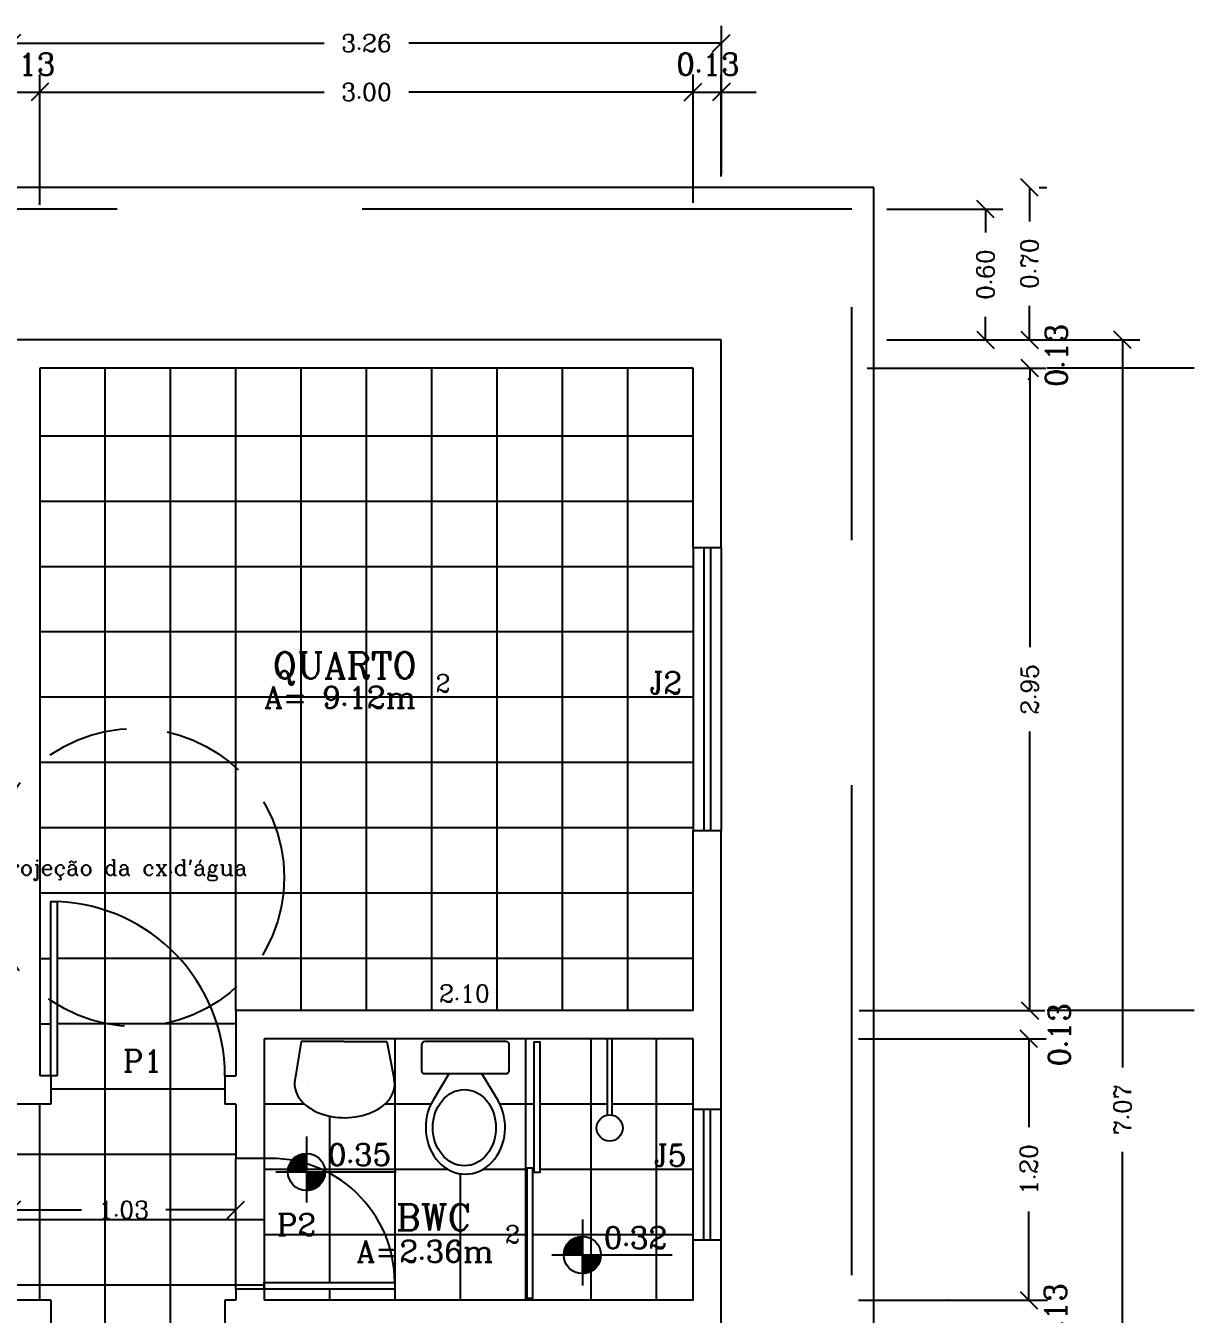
# Model space of a CAD drawing. Extents: x 121.8 to 221.5, y 86.6 to 106.4.
# Drawn here: x 126.45 to 131.82, y 99.42 to 105.34 of the extents above; entities that cross this region are included whole.
import ezdxf

# ---------------------------------------------------------------- set-up
doc = ezdxf.new("R2010")
doc.units = 0
doc.header["$LTSCALE"] = 15
doc.linetypes.add('DASHED2', pattern=[0.375, 0.25, -0.125])
doc.layers.get('0').update_dxf_attribs({"linetype": 'CONTINUOUS'})
doc.layers.get('DEFPOINTS').update_dxf_attribs({"linetype": 'CONTINUOUS'})
for name, color, linetype in [('APARELHOS', 244, 'CONTINUOUS'), ('CALÇADA', 244, 'CONTINUOUS'), ('COTAS', 244, 'CONTINUOUS'), ('EQUIPAMENTOS', 1, 'CONTINUOUS'), ('JANELA', 5, 'CONTINUOUS'), ('PAREDE', 7, 'CONTINUOUS'), ('PISO', 30, 'CONTINUOUS'), ('PORTA', 1, 'CONTINUOUS'), ('PORTA2', 30, 'CONTINUOUS'), ('PROJTELHA', 30, 'CONTINUOUS'), ('TEXTO', 1, 'CONTINUOUS'), ('VISTAL', 30, 'CONTINUOUS')]:
    doc.layers.add(name, color=color, linetype=linetype)
doc.styles.add('ROMANC', font='ROMANC.SHX')
doc.dimstyles.get("Standard").update_dxf_attribs({"dimscale": 0.8, "dimtxt": 0.1, "dimasz": 0.1, "dimexe": 0.1, "dimexo": 0.95, "dimgap": 0.09, "dimtad": 0, "dimzin": 0, "dimtxsty": 'ROMANC', "dimblk1": 'OBLIQUE', "dimblk2": 'OBLIQUE', "dimsah": 1, "dimcen": 0.09, "dimclrt": 244, "dimaunit": 1, "dimazin": 3, "dimtfac": 1, "dimtofl": 0, "dimtmove": 0, "dimatfit": 3, "dimtolj": 1, "dimtzin": 0})

# ---------------------------------------------------------------- blocks, each defined once
blk = doc.blocks.new('_OBLIQUE')
at = {"color": 0, "linetype": 'BYBLOCK'}
blk.add_line((-0.5, -0.5), (0.5, 0.5), dxfattribs=at)
blk = doc.blocks.new('*D116')
at = {"color": 0, "linetype": 'BYBLOCK'}
for p, q in [((179.822, 103.7685), (179.822, 102.4874)), ((180.5777, 103.7685), (179.902, 103.7685)), ((179.822, 100.8185), (179.822, 102.0996)), ((180.5777, 100.8185), (179.902, 100.8185))]:
    blk.add_line(p, q, dxfattribs=at)
at = {"layer": 'DEFPOINTS', "color": 0, "linetype": 'BYBLOCK'}
for p in [(179.8177, 103.7685), (179.8177, 100.8185), (179.822, 100.8185)]:
    blk.add_point(p, dxfattribs=at)
at = {"color": 0, "linetype": 'BYBLOCK', "xscale": 0.08000000000000002, "yscale": 0.08000000000000002, "zscale": 0.08000000000000002}
for p, rotation in [((179.822, 103.7685), 90), ((179.822, 100.8185), 270)]:
    blk.add_blockref('_OBLIQUE', p, dxfattribs=dict(at, rotation=rotation))
at = {"color": 244, "linetype": 'BYBLOCK', "insert": (179.822, 102.2935), "char_height": 0.08, "attachment_point": 5, "rotation": 90, "style": 'ROMANC'}
blk.add_mtext('\\A1;2.95', dxfattribs=at)
blk = doc.blocks.new('*D115')
at = {"color": 0, "linetype": 'BYBLOCK'}
for p, q in [((179.1654, 103.8986), (180.3281, 103.8986)), ((180.2481, 103.8986), (180.2481, 100.5575)), ((180.2481, 96.8286), (180.2481, 100.1697)), ((179.1654, 96.8286), (180.3281, 96.8286))]:
    blk.add_line(p, q, dxfattribs=at)
at = {"layer": 'DEFPOINTS', "color": 0, "linetype": 'BYBLOCK'}
for p in [(178.4054, 103.8986), (178.4054, 96.8286), (180.2481, 96.8286)]:
    blk.add_point(p, dxfattribs=at)
at = {"color": 0, "linetype": 'BYBLOCK', "xscale": 0.08000000000000002, "yscale": 0.08000000000000002, "zscale": 0.08000000000000002}
for p, rotation in [((180.2481, 103.8986), 90), ((180.2481, 96.8286), 270)]:
    blk.add_blockref('_OBLIQUE', p, dxfattribs=dict(at, rotation=rotation))
at = {"color": 244, "linetype": 'BYBLOCK', "insert": (180.2481, 100.3636), "char_height": 0.08, "attachment_point": 5, "rotation": 90, "style": 'ROMANC'}
blk.add_mtext('\\A1;7.07', dxfattribs=at)
blk = doc.blocks.new('*D114')
at = {"layer": 'DEFPOINTS', "color": 0, "linetype": 'BYBLOCK'}
for p in [(176.1754, 100.8435), (178.2754, 100.8967), (178.2754, 100.8435)]:
    blk.add_point(p, dxfattribs=at)
at = {"color": 244, "linetype": 'BYBLOCK', "insert": (177.2254, 100.8967), "char_height": 0.08, "attachment_point": 5, "style": 'ROMANC'}
blk.add_mtext('\\A1;2.10', dxfattribs=at)
blk = doc.blocks.new('*D111')
at = {"color": 0, "linetype": 'BYBLOCK'}
for p, q in [((175.1454, 99.8086), (175.1454, 99.983)), ((176.1754, 99.8086), (176.1754, 99.983)), ((175.1454, 99.903), (175.4664, 99.903)), ((176.1754, 99.903), (175.8543, 99.903))]:
    blk.add_line(p, q, dxfattribs=at)
at = {"layer": 'DEFPOINTS', "color": 0, "linetype": 'BYBLOCK'}
for p in [(176.1754, 99.903), (175.1454, 99.4886), (176.1754, 99.4886)]:
    blk.add_point(p, dxfattribs=at)
at = {"color": 0, "linetype": 'BYBLOCK', "xscale": 0.08000000000000002, "yscale": 0.08000000000000002, "zscale": 0.08000000000000002, "rotation": 180}
blk.add_blockref('_OBLIQUE', (175.1454, 99.903), dxfattribs=at)
at = {"color": 0, "linetype": 'BYBLOCK', "xscale": 0.08000000000000002, "yscale": 0.08000000000000002, "zscale": 0.08000000000000002}
blk.add_blockref('_OBLIQUE', (176.1754, 99.903), dxfattribs=at)
at = {"color": 244, "linetype": 'BYBLOCK', "insert": (175.6604, 99.903), "char_height": 0.08, "attachment_point": 5, "style": 'ROMANC'}
blk.add_mtext('\\A1;1.03', dxfattribs=at)
blk = doc.blocks.new('*X2')
at = {"color": 0, "linetype": 'CONTINUOUS'}
for p, q in [((217.2096, -877.8211), (217.2942, -877.7365)), ((217.2096, -877.8193), (217.2924, -877.7365)), ((217.2097, -877.8174), (217.2906, -877.7366)), ((217.2098, -877.8156), (217.2887, -877.7367)), ((217.21, -877.8136), (217.2867, -877.7369)), ((217.2102, -877.8116), (217.2848, -877.7371)), ((217.2105, -877.8219), (217.295, -877.7374)), ((217.2105, -877.8096), (217.2827, -877.7374)), ((217.2108, -877.8075), (217.2806, -877.7377)), ((217.2112, -877.8053), (217.2785, -877.7381)), ((217.2117, -877.8031), (217.2762, -877.7386)), ((217.2122, -877.8008), (217.2739, -877.7391)), ((217.2123, -877.8219), (217.295, -877.7392)), ((217.2129, -877.7983), (217.2715, -877.7398)), ((217.2137, -877.7958), (217.2689, -877.7405)), ((217.2141, -877.8219), (217.295, -877.741)), ((217.2146, -877.7931), (217.2662, -877.7415)), ((217.2157, -877.7903), (217.2634, -877.7425)), ((217.2158, -877.8219), (217.295, -877.7427)), ((217.2169, -877.7872), (217.2603, -877.7438)), ((217.2176, -877.8219), (217.295, -877.7445)), ((217.2185, -877.7839), (217.257, -877.7454)), ((217.2194, -877.8219), (217.295, -877.7463)), ((217.2205, -877.7801), (217.2533, -877.7474)), ((217.2211, -877.8219), (217.295, -877.748)), ((217.2229, -877.8219), (217.295, -877.7498)), ((217.2231, -877.7757), (217.2488, -877.75)), ((217.2247, -877.8219), (217.295, -877.7516)), ((217.2265, -877.8219), (217.295, -877.7533)), ((217.2274, -877.7697), (217.2428, -877.7542)), ((217.2282, -877.8219), (217.295, -877.7551)), ((217.23, -877.8219), (217.295, -877.7569)), ((217.2318, -877.8219), (217.295, -877.7586)), ((217.2335, -877.8219), (217.295, -877.7604)), ((217.2353, -877.8219), (217.295, -877.7622)), ((217.2371, -877.8219), (217.295, -877.7639)), ((217.2388, -877.8219), (217.295, -877.7657)), ((217.2406, -877.8219), (217.295, -877.7675)), ((217.2424, -877.8219), (217.295, -877.7692)), ((217.2441, -877.8219), (217.295, -877.771)), ((217.2459, -877.8219), (217.295, -877.7728)), ((217.2477, -877.8219), (217.295, -877.7745)), ((217.2494, -877.8219), (217.295, -877.7763)), ((217.2512, -877.8219), (217.295, -877.7781)), ((217.253, -877.8219), (217.295, -877.7798)), ((217.2547, -877.8219), (217.295, -877.7816)), ((217.2565, -877.8219), (217.295, -877.7834)), ((217.2583, -877.8219), (217.295, -877.7851)), ((217.26, -877.8219), (217.295, -877.7869)), ((217.2618, -877.8219), (217.295, -877.7887)), ((217.2636, -877.8219), (217.295, -877.7905)), ((217.2653, -877.8219), (217.295, -877.7922)), ((217.2671, -877.8219), (217.295, -877.794)), ((217.2689, -877.8219), (217.295, -877.7958)), ((217.2706, -877.8219), (217.295, -877.7975)), ((217.2724, -877.8219), (217.295, -877.7993)), ((217.2742, -877.8219), (217.295, -877.8011)), ((217.276, -877.8219), (217.295, -877.8028)), ((217.2777, -877.8219), (217.295, -877.8046)), ((217.2795, -877.8219), (217.295, -877.8064)), ((217.2813, -877.8219), (217.295, -877.8081)), ((217.283, -877.8219), (217.295, -877.8099)), ((217.2848, -877.8219), (217.295, -877.8117)), ((217.2866, -877.8219), (217.295, -877.8134)), ((217.2883, -877.8219), (217.295, -877.8152)), ((217.2901, -877.8219), (217.295, -877.817)), ((217.2919, -877.8219), (217.295, -877.8187)), ((217.2936, -877.8219), (217.295, -877.8205)), ((217.295, -877.8223), (217.2954, -877.8219)), ((217.295, -877.824), (217.2972, -877.8219)), ((217.295, -877.8258), (217.2989, -877.8219)), ((217.295, -877.8276), (217.3007, -877.8219)), ((217.295, -877.8293), (217.3025, -877.8219)), ((217.295, -877.8311), (217.3042, -877.8219)), ((217.295, -877.8329), (217.306, -877.8219)), ((217.295, -877.8346), (217.3078, -877.8219)), ((217.295, -877.8364), (217.3095, -877.8219)), ((217.295, -877.8382), (217.3113, -877.8219)), ((217.295, -877.8399), (217.3131, -877.8219)), ((217.295, -877.8417), (217.3148, -877.8219)), ((217.295, -877.8435), (217.3166, -877.8219)), ((217.295, -877.8453), (217.3184, -877.8219)), ((217.295, -877.847), (217.3201, -877.8219)), ((217.295, -877.8488), (217.3219, -877.8219)), ((217.295, -877.8506), (217.3237, -877.8219)), ((217.295, -877.8523), (217.3254, -877.8219)), ((217.295, -877.8541), (217.3272, -877.8219)), ((217.295, -877.8559), (217.329, -877.8219)), ((217.295, -877.8576), (217.3308, -877.8219)), ((217.295, -877.8594), (217.3325, -877.8219)), ((217.295, -877.8612), (217.3343, -877.8219)), ((217.295, -877.8629), (217.3361, -877.8219)), ((217.295, -877.8647), (217.3378, -877.8219)), ((217.295, -877.8665), (217.3396, -877.8219)), ((217.295, -877.8682), (217.3414, -877.8219)), ((217.295, -877.87), (217.3431, -877.8219)), ((217.295, -877.8718), (217.3449, -877.8219)), ((217.295, -877.8735), (217.3467, -877.8219)), ((217.295, -877.8753), (217.3484, -877.8219)), ((217.295, -877.8771), (217.3502, -877.8219)), ((217.295, -877.8788), (217.352, -877.8219)), ((217.295, -877.8806), (217.3537, -877.8219)), ((217.295, -877.8824), (217.3555, -877.8219)), ((217.295, -877.8841), (217.3573, -877.8219)), ((217.295, -877.8859), (217.359, -877.8219)), ((217.295, -877.8877), (217.3608, -877.8219)), ((217.295, -877.8894), (217.3626, -877.8219)), ((217.295, -877.8912), (217.3643, -877.8219)), ((217.295, -877.893), (217.3661, -877.8219)), ((217.295, -877.8948), (217.3679, -877.8219)), ((217.295, -877.8965), (217.3696, -877.8219)), ((217.295, -877.8983), (217.3714, -877.8219)), ((217.295, -877.9001), (217.3732, -877.8219)), ((217.295, -877.9018), (217.3749, -877.8219)), ((217.295, -877.9036), (217.3767, -877.8219)), ((217.295, -877.9054), (217.3785, -877.8219)), ((217.295, -877.9071), (217.3802, -877.8219)), ((217.2966, -877.9073), (217.3805, -877.8235)), ((217.2984, -877.9073), (217.3804, -877.8253)), ((217.3003, -877.9072), (217.3803, -877.8271)), ((217.3022, -877.9071), (217.3802, -877.8291)), ((217.3041, -877.9069), (217.38, -877.831)), ((217.3061, -877.9066), (217.3798, -877.833)), ((217.3082, -877.9063), (217.3795, -877.8351)), ((217.3103, -877.906), (217.3791, -877.8372)), ((217.3125, -877.9055), (217.3787, -877.8394)), ((217.3148, -877.905), (217.3782, -877.8417)), ((217.3172, -877.9044), (217.3776, -877.844)), ((217.3196, -877.9037), (217.3769, -877.8465)), ((217.3222, -877.9029), (217.376, -877.8491)), ((217.325, -877.9019), (217.3751, -877.8518)), ((217.3279, -877.9008), (217.3739, -877.8548)), ((217.3311, -877.8994), (217.3725, -877.8579)), ((217.3345, -877.8977), (217.3708, -877.8614)), ((217.3385, -877.8955), (217.3686, -877.8654)), ((217.3434, -877.8923), (217.3655, -877.8703)), ((217.3513, -877.8862), (217.3593, -877.8782))]:
    blk.add_line(p, q, dxfattribs=at)
blk = doc.blocks.new('*D98')
at = {"color": 0, "linetype": 'BYBLOCK'}
for p, q in [((179.0354, 100.6886), (179.8977, 100.6886)), ((179.8177, 100.6886), (179.8177, 100.2825)), ((179.8177, 99.4886), (179.8177, 99.8947)), ((179.0354, 99.4886), (179.8977, 99.4886))]:
    blk.add_line(p, q, dxfattribs=at)
at = {"layer": 'DEFPOINTS', "color": 0, "linetype": 'BYBLOCK'}
for p in [(178.2754, 100.6886), (178.2754, 99.4886), (179.8177, 99.4886)]:
    blk.add_point(p, dxfattribs=at)
at = {"color": 0, "linetype": 'BYBLOCK', "xscale": 0.08000000000000002, "yscale": 0.08000000000000002, "zscale": 0.08000000000000002}
for p, rotation in [((179.8177, 100.6886), 90), ((179.8177, 99.4886), 270)]:
    blk.add_blockref('_OBLIQUE', p, dxfattribs=dict(at, rotation=rotation))
at = {"color": 244, "linetype": 'BYBLOCK', "insert": (179.8177, 100.0886), "char_height": 0.08, "attachment_point": 5, "rotation": 90, "style": 'ROMANC'}
blk.add_mtext('\\A1;1.20', dxfattribs=at)
blk = doc.blocks.new('*D113')
at = {"color": 0, "linetype": 'BYBLOCK'}
for p, q in [((178.2754, 104.5286), (178.2754, 105.1171)), ((175.2754, 105.0371), (176.5814, 105.0371)), ((178.2754, 105.0371), (176.9693, 105.0371))]:
    blk.add_line(p, q, dxfattribs=at)
at = {"layer": 'DEFPOINTS', "color": 0, "linetype": 'BYBLOCK'}
for p in [(178.2754, 105.0371), (175.2754, 103.7686), (178.2754, 103.7686)]:
    blk.add_point(p, dxfattribs=at)
at = {"color": 0, "linetype": 'BYBLOCK', "xscale": 0.08000000000000002, "yscale": 0.08000000000000002, "zscale": 0.08000000000000002, "rotation": 180}
blk.add_blockref('_OBLIQUE', (175.2754, 105.0371), dxfattribs=at)
at = {"color": 0, "linetype": 'BYBLOCK', "xscale": 0.08000000000000002, "yscale": 0.08000000000000002, "zscale": 0.08000000000000002}
blk.add_blockref('_OBLIQUE', (178.2754, 105.0371), dxfattribs=at)
at = {"color": 244, "linetype": 'BYBLOCK', "insert": (176.7754, 105.0371), "char_height": 0.08, "attachment_point": 5, "style": 'ROMANC'}
blk.add_mtext('\\A1;3.00', dxfattribs=at)
blk = doc.blocks.new('*D112')
at = {"color": 0, "linetype": 'BYBLOCK'}
for p, q in [((178.4054, 104.6586), (178.4054, 105.3414)), ((175.1454, 105.2614), (176.5814, 105.2614)), ((178.4054, 105.2614), (176.9693, 105.2614))]:
    blk.add_line(p, q, dxfattribs=at)
at = {"layer": 'DEFPOINTS', "color": 0, "linetype": 'BYBLOCK'}
for p in [(178.4054, 105.2614), (178.4054, 103.8986), (175.1454, 103.0486)]:
    blk.add_point(p, dxfattribs=at)
at = {"color": 0, "linetype": 'BYBLOCK', "xscale": 0.08000000000000002, "yscale": 0.08000000000000002, "zscale": 0.08000000000000002, "rotation": 180}
blk.add_blockref('_OBLIQUE', (175.1454, 105.2614), dxfattribs=at)
at = {"color": 0, "linetype": 'BYBLOCK', "xscale": 0.08000000000000002, "yscale": 0.08000000000000002, "zscale": 0.08000000000000002}
blk.add_blockref('_OBLIQUE', (178.4054, 105.2614), dxfattribs=at)
at = {"color": 244, "linetype": 'BYBLOCK', "insert": (176.7754, 105.2614), "char_height": 0.08, "attachment_point": 5, "style": 'ROMANC'}
blk.add_mtext('\\A1;3.26', dxfattribs=at)
blk = doc.blocks.new('*D118')
at = {"color": 0, "linetype": 'BYBLOCK'}
for p, q in [((179.1654, 104.4986), (179.6987, 104.4986)), ((179.6187, 104.4986), (179.6187, 104.3925)), ((179.6187, 103.8986), (179.6187, 104.0047)), ((179.1654, 103.8986), (179.6987, 103.8986))]:
    blk.add_line(p, q, dxfattribs=at)
at = {"layer": 'DEFPOINTS', "color": 0, "linetype": 'BYBLOCK'}
for p in [(178.4054, 104.4986), (179.6187, 104.4986), (178.4054, 103.8986)]:
    blk.add_point(p, dxfattribs=at)
at = {"color": 0, "linetype": 'BYBLOCK', "xscale": 0.08000000000000002, "yscale": 0.08000000000000002, "zscale": 0.08000000000000002}
for p, rotation in [((179.6187, 104.4986), 90), ((179.6187, 103.8986), 270)]:
    blk.add_blockref('_OBLIQUE', p, dxfattribs=dict(at, rotation=rotation))
at = {"color": 244, "linetype": 'BYBLOCK', "insert": (179.6187, 104.1986), "char_height": 0.08, "attachment_point": 5, "rotation": 90, "style": 'ROMANC'}
blk.add_mtext('\\A1;0.60', dxfattribs=at)
blk = doc.blocks.new('*D117')
at = {"color": 0, "linetype": 'BYBLOCK'}
for p, q in [((179.8209, 104.5986), (179.8209, 104.4425)), ((179.8654, 104.5986), (179.9009, 104.5986)), ((179.8209, 103.8986), (179.8209, 104.0547)), ((179.1654, 103.8986), (179.9009, 103.8986))]:
    blk.add_line(p, q, dxfattribs=at)
at = {"layer": 'DEFPOINTS', "color": 0, "linetype": 'BYBLOCK'}
for p in [(179.1054, 104.5986), (178.4054, 103.8986), (179.8209, 103.8986)]:
    blk.add_point(p, dxfattribs=at)
at = {"color": 0, "linetype": 'BYBLOCK', "xscale": 0.08000000000000002, "yscale": 0.08000000000000002, "zscale": 0.08000000000000002}
for p, rotation in [((179.8209, 104.5986), 90), ((179.8209, 103.8986), 270)]:
    blk.add_blockref('_OBLIQUE', p, dxfattribs=dict(at, rotation=rotation))
at = {"color": 244, "linetype": 'BYBLOCK', "insert": (179.8209, 104.2486), "char_height": 0.08, "attachment_point": 5, "rotation": 90, "style": 'ROMANC'}
blk.add_mtext('\\A1;0.70', dxfattribs=at)

msp = doc.modelspace()

# ---------------------------------------------------------------- linework, layer by layer
at = {"layer": 'APARELHOS'}
for points in [[(128.7846, 100.0742), (128.7846, 100.6742), (128.8096, 100.6742), (128.8096, 100.0742)], [(128.7521, 99.4959), (128.7521, 100.0959), (128.7771, 100.0959), (128.7771, 99.4959)]]:
    msp.add_lwpolyline(points, close=True, dxfattribs=at)
at = {"layer": 'CALÇADA', "color": 244, "linetype": 'CONTINUOUS', "ltscale": 0.6}
for p, q in [((130.3437, 104.5986), (123.9537, 104.5986)), ((130.3437, 96.1286), (130.3437, 104.5986))]:
    msp.add_line(p, q, dxfattribs=at)
at = {"layer": 'COTAS', "color": 244, "linetype": 'BYBLOCK'}
for p, q in [((126.5137, 104.5186), (126.5137, 105.1171)), ((129.6437, 104.6486), (129.6437, 105.1171)), ((126.3837, 105.0371), (126.5137, 105.0371)), ((126.5137, 105.0371), (126.6737, 105.0371)), ((129.5137, 105.0371), (129.5137, 105.0371)), ((129.5137, 105.0371), (129.6437, 105.0371)), ((129.6437, 105.0371), (129.8037, 105.0371)), ((131.0561, 103.8486), (131.0561, 103.8486)), ((130.3137, 103.7685), (131.1361, 103.7685)), ((131.0627, 100.7686), (131.0627, 100.7686)), ((130.3137, 99.4886), (130.7701, 99.4886)), ((130.3137, 99.4886), (131.1427, 99.4886)), ((131.0627, 99.4886), (131.0627, 99.4886))]:
    msp.add_line(p, q, dxfattribs=at)
at = {"layer": 'COTAS'}
msp.add_line((130.2765, 100.8185), (131.1303, 100.8185), dxfattribs=at)
at = {"layer": 'COTAS', "color": 244, "linetype": 'BYBLOCK'}
for p in [(126.5137, 105.0371), (129.6437, 105.0371), (131.0561, 103.7186), (130.6901, 99.4886)]:
    msp.add_point(p, dxfattribs=at)
at = {"layer": 'DEFPOINTS', "color": 0, "linetype": 'BYBLOCK'}
for p in [(129.6437, 103.4486), (129.6437, 103.4486), (129.6437, 103.4486), (129.5137, 103.3186), (129.5137, 103.3186), (129.5137, 103.3186), (129.5137, 100.8186), (129.5137, 100.6886), (129.5137, 100.6886), (129.5137, 100.3636), (129.6437, 99.7636), (129.5137, 99.4886), (129.5137, 99.4886)]:
    msp.add_point(p, dxfattribs=at)
at = {"layer": 'EQUIPAMENTOS', "color": 244}
for p, q in [((127.713, 100.6763), (127.6849, 100.4976)), ((127.9105, 100.6763), (127.713, 100.6763)), ((127.9105, 100.6763), (128.108, 100.6763)), ((128.108, 100.6763), (128.1417, 100.5012)), ((129.1206, 100.338), (129.1206, 100.6889)), ((129.1406, 100.6889), (129.1406, 100.338)), ((127.7439, 100.4935), (127.7437, 100.4935))]:
    msp.add_line(p, q, dxfattribs=at)
at = {"layer": 'EQUIPAMENTOS', "color": 244, "ltscale": 0.3}
for p, q in [((128.3922, 100.5271), (128.3195, 100.4068)), ((128.5442, 100.5271), (128.6169, 100.4068))]:
    msp.add_line(p, q, dxfattribs=at)
at = {"layer": 'EQUIPAMENTOS', "color": 244}
msp.add_lwpolyline([(128.2682, 100.5421), (128.2682, 100.6621, -0.414214), (128.2832, 100.6771), (128.6532, 100.6771, -0.414214), (128.6682, 100.6621), (128.6682, 100.5421, -0.414214), (128.6532, 100.5271), (128.2832, 100.5271, -0.414214)], format="xyb", close=True, dxfattribs=at)
msp.add_circle((129.1306, 100.2789), 0.06, dxfattribs=at)
msp.add_ellipse((127.9136, 100.4813), major_axis=(0.23, 0), ratio=0.673913, start_param=3.035992, end_param=6.412243, dxfattribs=at)
at = {"layer": 'EQUIPAMENTOS', "color": 244, "ltscale": 0.3}
for centre, major_axis, ratio, start_param, end_param in [((128.4634, 100.2804), (0, -0.175), 0.828571, -1.570796, 4.712389), ((128.4682, 100.2821), (0, -0.215), 0.848837, -2.189281, 2.189281)]:
    msp.add_ellipse(centre, major_axis=major_axis, ratio=ratio, start_param=start_param, end_param=end_param, dxfattribs=at)
at = {"layer": 'JANELA'}
for p, q in [((129.5137, 102.9436), (129.5137, 101.6436)), ((129.6437, 102.9436), (129.6437, 101.6436)), ((129.5137, 99.7636), (129.5137, 100.3636)), ((129.6437, 99.7636), (129.6437, 100.3636))]:
    msp.add_line(p, q, dxfattribs=at)
at = {"layer": 'JANELA', "color": 1}
for p, q in [((129.5637, 102.9436), (129.5637, 101.6436)), ((129.5937, 102.9436), (129.5937, 101.6436)), ((129.5637, 99.7636), (129.5637, 100.3636)), ((129.5937, 99.7636), (129.5937, 100.3636))]:
    msp.add_line(p, q, dxfattribs=at)
at = {"layer": 'PAREDE'}
for p, q in [((129.6437, 103.8986), (126.3837, 103.8986)), ((129.6437, 102.9436), (129.6437, 103.8986)), ((126.5137, 103.7686), (126.5137, 100.5186)), ((129.5137, 103.7686), (126.5137, 103.7686)), ((129.5137, 102.9436), (129.5137, 103.7686)), ((129.6437, 102.9436), (129.5137, 102.9436)), ((129.5137, 100.8186), (129.5137, 101.6436)), ((129.6437, 101.6436), (129.5137, 101.6436)), ((129.6437, 100.3636), (129.6437, 101.6436)), ((129.5137, 100.8186), (127.4137, 100.8186)), ((127.4137, 100.8186), (127.4137, 100.5186)), ((129.5137, 100.6886), (127.5437, 100.6886)), ((127.5437, 100.6886), (127.5437, 100.1386)), ((129.5137, 100.3636), (129.5137, 100.6886)), ((126.5637, 100.5186), (126.5137, 100.5186)), ((126.5637, 100.5186), (126.5637, 100.3886)), ((127.3637, 100.5186), (127.3637, 100.3886)), ((127.3637, 100.5186), (127.4137, 100.5186)), ((126.5637, 100.3886), (126.3837, 100.3886)), ((127.4137, 100.3886), (127.3637, 100.3886)), ((127.4137, 100.3886), (127.4137, 100.1386)), ((129.6437, 100.3636), (129.5137, 100.3636)), ((127.5437, 100.1386), (127.4137, 100.1386)), ((129.5137, 99.4886), (129.5137, 99.7636)), ((129.6437, 99.7636), (129.5137, 99.7636)), ((129.6437, 96.8286), (129.6437, 99.7636)), ((127.5437, 99.5386), (127.4137, 99.5386)), ((127.4137, 99.5386), (127.4137, 99.4886)), ((127.5437, 99.5386), (127.5437, 99.4886)), ((126.5637, 99.4886), (126.3837, 99.4886)), ((126.5637, 99.4886), (126.5637, 99.3586)), ((127.3637, 99.4886), (127.3637, 99.3586)), ((127.4137, 99.4886), (127.3637, 99.4886)), ((129.5137, 99.4886), (127.5437, 99.4886))]:
    msp.add_line(p, q, dxfattribs=at)
at = {"layer": 'PISO', "color": 30}
for p, q in [((126.8137, 96.9586), (126.8137, 103.7686)), ((127.1137, 96.9586), (127.1137, 103.7686)), ((127.4137, 100.8186), (127.4137, 103.7686)), ((127.7137, 100.8186), (127.7137, 103.7686)), ((128.0137, 100.8186), (128.0137, 103.7686)), ((128.3137, 100.8186), (128.3137, 103.7686)), ((128.6137, 100.8186), (128.6137, 103.7686)), ((128.9137, 100.8186), (128.9137, 103.7686)), ((129.2137, 100.8186), (129.2137, 103.7686)), ((128.1437, 100.6886), (128.1437, 99.4886)), ((128.7437, 100.6886), (128.7437, 99.4886)), ((129.0437, 100.6886), (129.0437, 99.4886)), ((129.3437, 100.6886), (129.3437, 99.4886)), ((126.5137, 99.4886), (126.5137, 100.3886)), ((127.8437, 100.3336), (127.8437, 99.5686)), ((127.5437, 100.1386), (127.5437, 99.5386)), ((127.7437, 100.0386), (127.7381, 100.0386)), ((128.4437, 100.069), (128.4437, 99.4886)), ((127.8437, 99.5386), (127.8437, 99.4886))]:
    msp.add_line(p, q, dxfattribs=at)
at = {"layer": 'PISO'}
for p, q in [((126.5137, 103.4586), (129.5137, 103.4586)), ((126.5137, 103.1586), (129.5137, 103.1586)), ((126.5137, 102.8586), (129.5137, 102.8586)), ((126.5137, 102.5586), (129.5137, 102.5586)), ((126.5137, 102.2586), (129.5137, 102.2586)), ((126.5137, 101.9586), (129.5137, 101.9586)), ((126.5137, 101.6586), (129.5137, 101.6586)), ((126.5137, 101.3586), (129.5137, 101.3586)), ((126.5137, 101.0573), (126.5637, 101.0573)), ((126.5937, 101.0586), (129.5137, 101.0586)), ((126.5137, 100.7573), (126.5637, 100.7573)), ((126.5937, 100.7586), (127.4137, 100.7586)), ((126.5637, 100.4586), (127.3637, 100.4586)), ((127.7293, 100.3886), (127.5437, 100.3886)), ((128.3097, 100.3886), (128.098, 100.3886)), ((128.7846, 100.3886), (128.6267, 100.3886)), ((129.1206, 100.3886), (128.8096, 100.3886)), ((129.5137, 100.3886), (129.1406, 100.3886)), ((123.7737, 100.1586), (127.4137, 100.1586)), ((127.4137, 99.5386), (127.4137, 100.1386)), ((128.3886, 100.0886), (127.5437, 100.0886)), ((128.7521, 100.0886), (128.5478, 100.0886)), ((128.7846, 100.0886), (128.7771, 100.0886)), ((128.8137, 100.0886), (128.8096, 100.0886)), ((129.5137, 100.0886), (128.8096, 100.0886)), ((123.7737, 99.8586), (127.5437, 99.8586)), ((128.7521, 99.7886), (127.5437, 99.7886)), ((128.8187, 99.7886), (128.7771, 99.7886)), ((129.5137, 99.7886), (128.8187, 99.7886)), ((123.7737, 99.5586), (127.5437, 99.5586))]:
    msp.add_line(p, q, dxfattribs=at)
at = {"layer": 'PORTA'}
msp.add_lwpolyline([(126.5937, 100.5186), (126.5637, 100.5186), (126.5637, 101.3186), (126.5937, 101.3186)], close=True, dxfattribs=at)
at = {"layer": 'PORTA', "color": 1}
msp.add_lwpolyline([(127.5437, 99.5386), (127.5437, 99.5686), (128.1437, 99.5686), (128.1437, 99.5386)], close=True, dxfattribs=at)
at = {"layer": 'PORTA2'}
msp.add_arc((126.5631, 100.5186), 0.8006, 0, 87.81062, dxfattribs=at)
at = {"layer": 'PORTA2', "color": 30}
msp.add_arc((127.573, 99.5686), 0.5707, 0, 92.9376, dxfattribs=at)
at = {"layer": 'PROJTELHA', "color": 30, "linetype": 'DASHED2', "ltscale": 0.6}
for p, q in [((130.2437, 104.4986), (124.0537, 104.4986)), ((130.2437, 96.2286), (130.2437, 104.0486))]:
    msp.add_line(p, q, dxfattribs=at)
at = {"layer": 'TEXTO', "color": 1, "linetype": 'CONTINUOUS'}
for p, q in [((127.7381, 100.2403), (127.7381, 99.9374)), ((127.5981, 100.0772), (128.1502, 100.0772)), ((129.0053, 99.8591), (129.0053, 99.5562)), ((128.8653, 99.696), (129.4174, 99.696))]:
    msp.add_line(p, q, dxfattribs=at)
for centre in [(127.7381, 100.0772), (129.0053, 99.696)]:
    msp.add_circle(centre, 0.0854, dxfattribs=at)
at = {"layer": 'VISTAL', "linetype": 'DASHED2', "ltscale": 0.1}
msp.add_circle((126.9512, 101.4296), 0.685, dxfattribs=at)

# ---------------------------------------------------------------- block references
at = {"layer": 'COTAS', "color": 244, "linetype": 'BYBLOCK', "xscale": 0.08000000000000002, "yscale": 0.08000000000000002, "zscale": 0.08000000000000002, "rotation": 180}
for p in [(126.5137, 105.0371), (129.6437, 105.0371)]:
    msp.add_blockref('_OBLIQUE', p, dxfattribs=at)
at = {"layer": 'COTAS', "color": 244, "linetype": 'BYBLOCK', "xscale": 0.08000000000000002, "yscale": 0.08000000000000002, "zscale": 0.08000000000000002}
msp.add_blockref('_OBLIQUE', (129.5137, 105.0371), dxfattribs=at)
at = {"layer": 'TEXTO', "color": 1, "linetype": 'CONTINUOUS'}
for p in [(-89.5569, 977.8991), (-88.2898, 977.5179)]:
    msp.add_blockref('*X2', p, dxfattribs=at)

# ---------------------------------------------------------------- texts
at = {"layer": 'COTAS', "color": 244, "linetype": 'BYBLOCK', "char_height": 0.1, "attachment_point": 4, "style": 'ROMANC'}
for insert in [(126.2934, 105.1651), (129.4367, 105.1651)]:
    msp.add_mtext('\\A1;0.13', dxfattribs=dict(at, insert=insert))
at = {"layer": 'COTAS', "color": 244, "linetype": 'BYBLOCK', "char_height": 0.1, "attachment_point": 5, "rotation": 90, "style": 'ROMANC'}
for insert in [(131.1821, 103.8276), (131.1961, 100.7072), (131.1787, 99.4214)]:
    msp.add_mtext('\\A1;0.13', dxfattribs=dict(at, insert=insert))
at = {"layer": 'TEXTO', "color": 1, "ltscale": 0.3, "style": 'ROMANC'}
for s, height, p in [('QUARTO', 0.12, (127.5821, 102.3442)), ('2', 0.08, (128.3308, 102.2811)), ('J2', 0.1, (129.3137, 102.2734)), ('A= 9.12m', 0.1, (127.5439, 102.2065)), ('P1', 0.1, (126.8956, 100.5373)), ('J5', 0.1, (129.3341, 100.1032)), ('BWC', 0.12, (128.1497, 99.8088)), ('P2', 0.1, (127.6025, 99.7847)), ('2', 0.08, (128.6504, 99.7506)), ('A=2.36m', 0.1, (127.968, 99.6624))]:
    msp.add_text(s, height=height, dxfattribs=at).set_placement(p)
at = {"layer": 'TEXTO', "color": 244, "ltscale": 0.3, "style": 'ROMANC'}
msp.add_text("Projeção da cx.d'água", height=0.072, dxfattribs=at).set_placement((126.3009, 101.4392))
at = {"layer": 'TEXTO', "color": 1, "linetype": 'CONTINUOUS', "style": 'ROMANC'}
for s, p in [('0.35', (127.8363, 100.1069)), ('0.32', (129.1034, 99.7256))]:
    msp.add_text(s, height=0.1, dxfattribs=at).set_placement(p)

# ---------------------------------------------------------------- dimensions: what is measured, and where the dimension line sits
at = {"layer": 'COTAS', "color": 244}
for base, p1, p2, override, picture, middle in [((129.6437, 105.2614), (126.3837, 103.0486), (129.6437, 103.8986), {"dimse1": 1}, '*D112', (128.0137, 105.2614)), ((129.5137, 105.0371), (126.5137, 103.7686), (129.5137, 103.7686), {"dimse1": 1}, '*D113', (128.0137, 105.0371)), ((129.5137, 100.8967), (127.4137, 100.8435), (129.5137, 100.8435), {"dimexo": 0.2, "dimse1": 1, "dimse2": 1, "dimsd1": 1, "dimsd2": 1, "dimaunit": 1}, '*D114', (128.4637, 100.8967)), ((127.4137, 99.903), (126.3837, 99.4886), (127.4137, 99.4886), {"dimexo": 0.4}, '*D111', (126.8987, 99.903))]:
    dim = msp.add_linear_dim(base=base, p1=p1, p2=p2, dimstyle='STANDARD', override=override, dxfattribs=at)
    dim.commit()
    dim.dimension.update_dxf_attribs({"geometry": picture, "text_midpoint": middle, "insert": (-48.7616, 0)})
at = {"layer": 'COTAS'}
for base, p1, p2, picture, middle in [((131.0592, 103.8986), (130.3437, 104.5986), (129.6437, 103.8986), '*D117', (131.0592, 104.2486)), ((130.857, 104.4986), (129.6437, 103.8986), (129.6437, 104.4986), '*D118', (130.857, 104.1986)), ((131.4864, 96.8286), (129.6437, 103.8986), (129.6437, 96.8286), '*D115', (131.4864, 100.3636)), ((131.0604, 100.8185), (131.0561, 103.7685), (131.0561, 100.8185), '*D116', (131.0604, 102.2935))]:
    dim = msp.add_linear_dim(base=base, p1=p1, p2=p2, angle=90, dimstyle='STANDARD', dxfattribs=at)
    dim.commit()
    dim.dimension.update_dxf_attribs({"geometry": picture, "text_midpoint": middle, "insert": (-48.7616, 0)})
at = {"layer": 'COTAS', "color": 244}
dim = msp.add_linear_dim(base=(131.0561, 99.4886), p1=(129.5137, 100.6886), p2=(129.5137, 99.4886), angle=90, dimstyle='STANDARD', dxfattribs=at)
dim.commit()
dim.dimension.update_dxf_attribs({"geometry": '*D98', "text_midpoint": (131.0561, 100.0886), "insert": (-48.7616, 0)})

doc.saveas('drawing.dxf')
